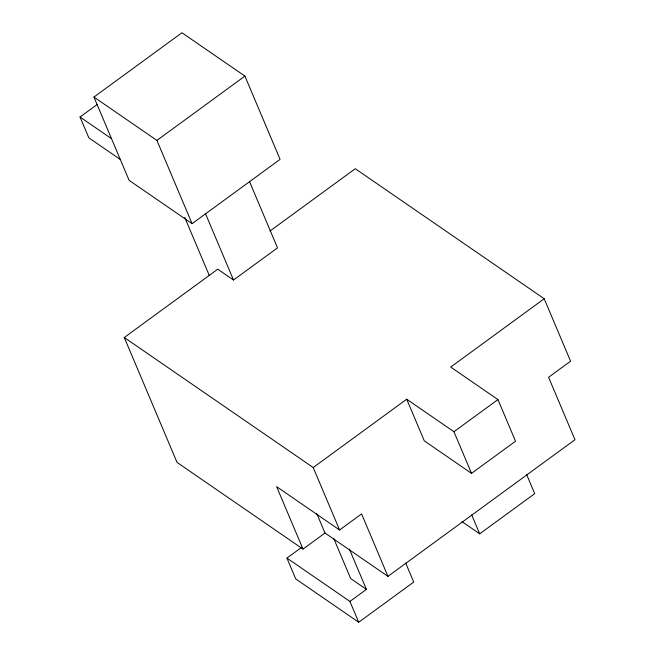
<?xml version="1.0" encoding="UTF-8"?>
<svg xmlns="http://www.w3.org/2000/svg" width="655" height="655" viewBox="0 0 655 655"><rect width="100%" height="100%" fill="white"/><g stroke="black" fill="none" stroke-linecap="round" stroke-linejoin="round"><path stroke-width="0.98" d="M93.935 97.055L181.934 32.75L244.913 76.095L280.086 159.361L192.087 223.666L129.109 180.322L93.935 97.055L156.913 140.399L192.087 223.666M120.315 159.501L88.826 137.828L80.033 117.016L97.308 104.391M156.913 140.399L244.913 76.095M269.975 231.043L355.272 168.712L544.199 298.745L570.579 361.192L548.587 377.272L574.967 439.718L387.965 576.359L324.986 533.023L302.987 549.095L177.038 462.405L124.278 337.505L217.771 269.189L233.516 280.021L277.515 247.868L249.457 181.443M124.278 337.505L313.205 467.539L406.706 399.214L453.94 431.719L471.526 473.36L515.526 441.208L497.939 399.575L450.706 367.062L544.199 298.745M453.94 431.719L497.939 399.575M405.682 563.054L413.714 582.058L358.711 622.25L295.732 578.905L286.939 558.093L301.718 547.293M302.987 549.095L276.606 486.64L339.585 529.985L361.585 513.913L387.965 576.359M286.939 558.093L349.917 601.429L366.415 589.377L349.426 549.144M462.078 521.699L479.714 533.833L534.709 493.649L526.677 474.638M80.033 117.016L111.522 138.688M471.526 473.36L424.293 440.848L406.706 399.214M366.415 589.377L350.679 578.537L333.682 538.312M471.682 514.83L479.714 533.833M313.205 467.539L339.585 529.985M205.457 213.595L233.516 280.021M316.725 513.446L324.986 533.023M349.917 601.429L358.711 622.25M184.71 217.337L209.305 275.567"/></g></svg>
